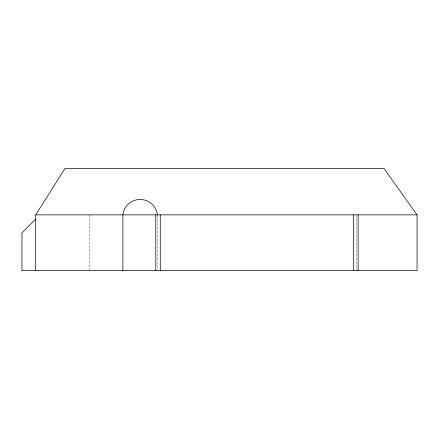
<?xml version="1.0" encoding="UTF-8"?>
<svg xmlns="http://www.w3.org/2000/svg" width="439" height="439" viewBox="0 0 439 439"><rect width="100%" height="100%" fill="white"/><g stroke="black" fill="none" stroke-linecap="round" stroke-linejoin="round"><path stroke-width="0.33" stroke-dasharray="2.19 1.65" d="M356.567 215.549L356.567 269.941M157.371 215.549L157.371 269.941M89.276 214.869L89.276 269.941"/><path stroke-width="0.66" d="M35.707 270.616L35.707 214.869L65.065 168.384L383.905 168.384L417.05 214.869L417.05 270.616L21.95 270.616L21.95 232.846L35.707 219.094M35.707 214.869L417.05 214.869M358.125 214.869L358.125 270.616M353.669 214.869L353.669 270.616M160.273 214.869L160.273 270.616M155.818 214.869L155.818 270.616M122.871 270.616L122.871 214.869A17.357 17.357 0 0 1 157.371 214.869"/></g></svg>
